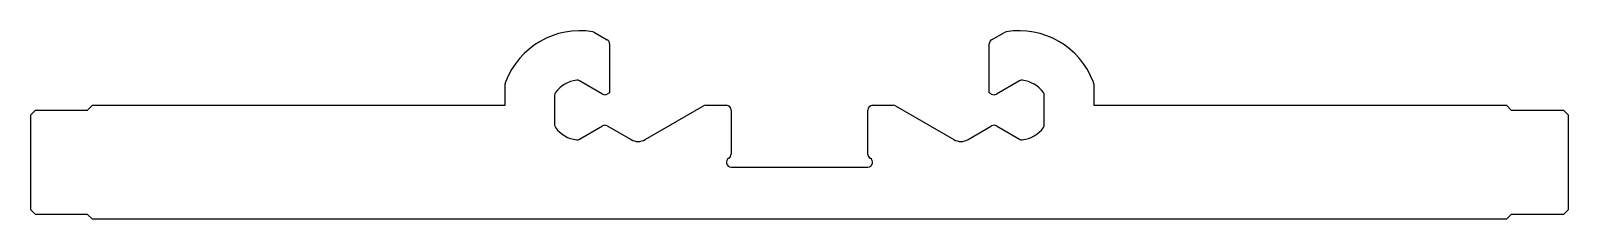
# Model space of a CAD drawing. Extents: x 1544 to 1706, y 2047 to 2067.
import ezdxf

# ---------------------------------------------------------------- set-up
doc = ezdxf.new("R2010")
doc.units = 0
doc.layers.get('0').update_dxf_attribs({"linetype": 'CONTINUOUS'})

msp = doc.modelspace()

# ---------------------------------------------------------------- linework, layer by layer
for p, q in [((1603.44, 2066.35), (1604.8, 2065.56)), ((1645.3, 2065.56), (1646.67, 2066.35)), ((1605.05, 2065.13), (1605.05, 2059.99)), ((1645.05, 2059.99), (1645.05, 2065.13)), ((1594.05, 2058.67), (1594.05, 2060.93)), ((1604.3, 2059.84), (1601.89, 2061.24)), ((1648.22, 2061.24), (1645.8, 2059.84)), ((1656.05, 2060.93), (1656.05, 2058.67)), ((1599.25, 2059.72), (1599.25, 2056.62)), ((1605.05, 2059.99), (1604.8, 2059.84)), ((1645.3, 2059.84), (1645.05, 2059.99)), ((1650.85, 2056.62), (1650.85, 2059.72)), ((1544.05, 2057.67), (1544.55, 2058.17)), ((1544.05, 2047.67), (1544.05, 2057.67)), ((1544.55, 2058.17), (1550.05, 2058.17)), ((1550.05, 2058.17), (1550.55, 2058.67)), ((1550.55, 2058.67), (1594.05, 2058.67)), ((1608.8, 2055.06), (1614.94, 2058.6)), ((1615.19, 2058.67), (1617.35, 2058.67)), ((1617.85, 2058.17), (1617.85, 2053.54)), ((1632.25, 2053.54), (1632.25, 2058.17)), ((1632.75, 2058.67), (1634.92, 2058.67)), ((1635.17, 2058.6), (1641.31, 2055.06)), ((1656.05, 2058.67), (1699.55, 2058.67)), ((1699.55, 2058.67), (1700.05, 2058.17)), ((1700.05, 2058.17), (1705.55, 2058.17)), ((1705.55, 2058.17), (1706.05, 2057.67)), ((1706.05, 2057.67), (1706.05, 2047.67)), ((1601.89, 2055.1), (1604.3, 2056.5)), ((1604.8, 2056.5), (1607.3, 2055.06)), ((1642.81, 2055.06), (1645.3, 2056.5)), ((1645.8, 2056.5), (1648.22, 2055.1)), ((1617.85, 2052.17), (1632.25, 2052.17)), ((1544.55, 2047.17), (1544.05, 2047.67)), ((1550.05, 2047.17), (1544.55, 2047.17)), ((1550.55, 2046.67), (1550.05, 2047.17)), ((1699.55, 2046.67), (1550.55, 2046.67)), ((1700.05, 2047.17), (1699.55, 2046.67)), ((1705.55, 2047.17), (1700.05, 2047.17)), ((1706.05, 2047.67), (1705.55, 2047.17))]:
    msp.add_line(p, q)
for centre, radius, start, end in [((1601.9, 2058.17), 8.35, 80.5599, 159.4401), ((1603.19, 2065.91), 0.5, 60, 80.5599), ((1604.55, 2065.13), 0.5, 0, 60), ((1645.55, 2065.13), 0.5, 120, 180), ((1646.92, 2065.91), 0.5, 99.4401, 120), ((1648.2, 2058.17), 8.35, 20.5599, 99.4401), ((1594.55, 2060.93), 0.5, 159.4401, 180), ((1601.9, 2058.17), 3.15, 95.7748, 144.2252), ((1601.64, 2060.81), 0.5, 60, 95.7748), ((1648.47, 2060.81), 0.5, 84.2252, 120), ((1648.2, 2058.17), 3.15, 35.7748, 84.2252), ((1655.55, 2060.93), 0.5, 0, 20.5599), ((1599.75, 2059.72), 0.5, 144.2252, 180), ((1604.55, 2060.28), 0.5, 240, 300), ((1645.55, 2060.28), 0.5, 240, 300), ((1650.35, 2059.72), 0.5, 0, 35.7748), ((1615.19, 2058.17), 0.5, 90, 120), ((1617.35, 2058.17), 0.5, 359.9998, 89.9998), ((1632.75, 2058.17), 0.5, 90.0005, 180), ((1634.92, 2058.17), 0.5, 60, 90), ((1599.75, 2056.62), 0.5, 180, 215.7748), ((1601.9, 2058.17), 3.15, 215.7748, 264.2252), ((1604.55, 2056.06), 0.5, 60, 120), ((1645.55, 2056.06), 0.5, 60, 120), ((1648.2, 2058.17), 3.15, 275.7748, 324.2252), ((1650.35, 2056.62), 0.5, 324.2252, 0), ((1601.64, 2055.53), 0.5, 264.2252, 300), ((1608.05, 2056.36), 1.5, 240, 300), ((1642.06, 2056.36), 1.5, 240, 300), ((1648.47, 2055.53), 0.5, 240, 275.7748), ((1617.85, 2052.67), 0.5, 120, 269.9996), ((1617.35, 2053.54), 0.5, 300, 360), ((1632.75, 2053.54), 0.5, 180, 240), ((1632.25, 2052.67), 0.5, 270, 60)]:
    msp.add_arc(centre, radius, start, end)

doc.saveas('drawing.dxf')
